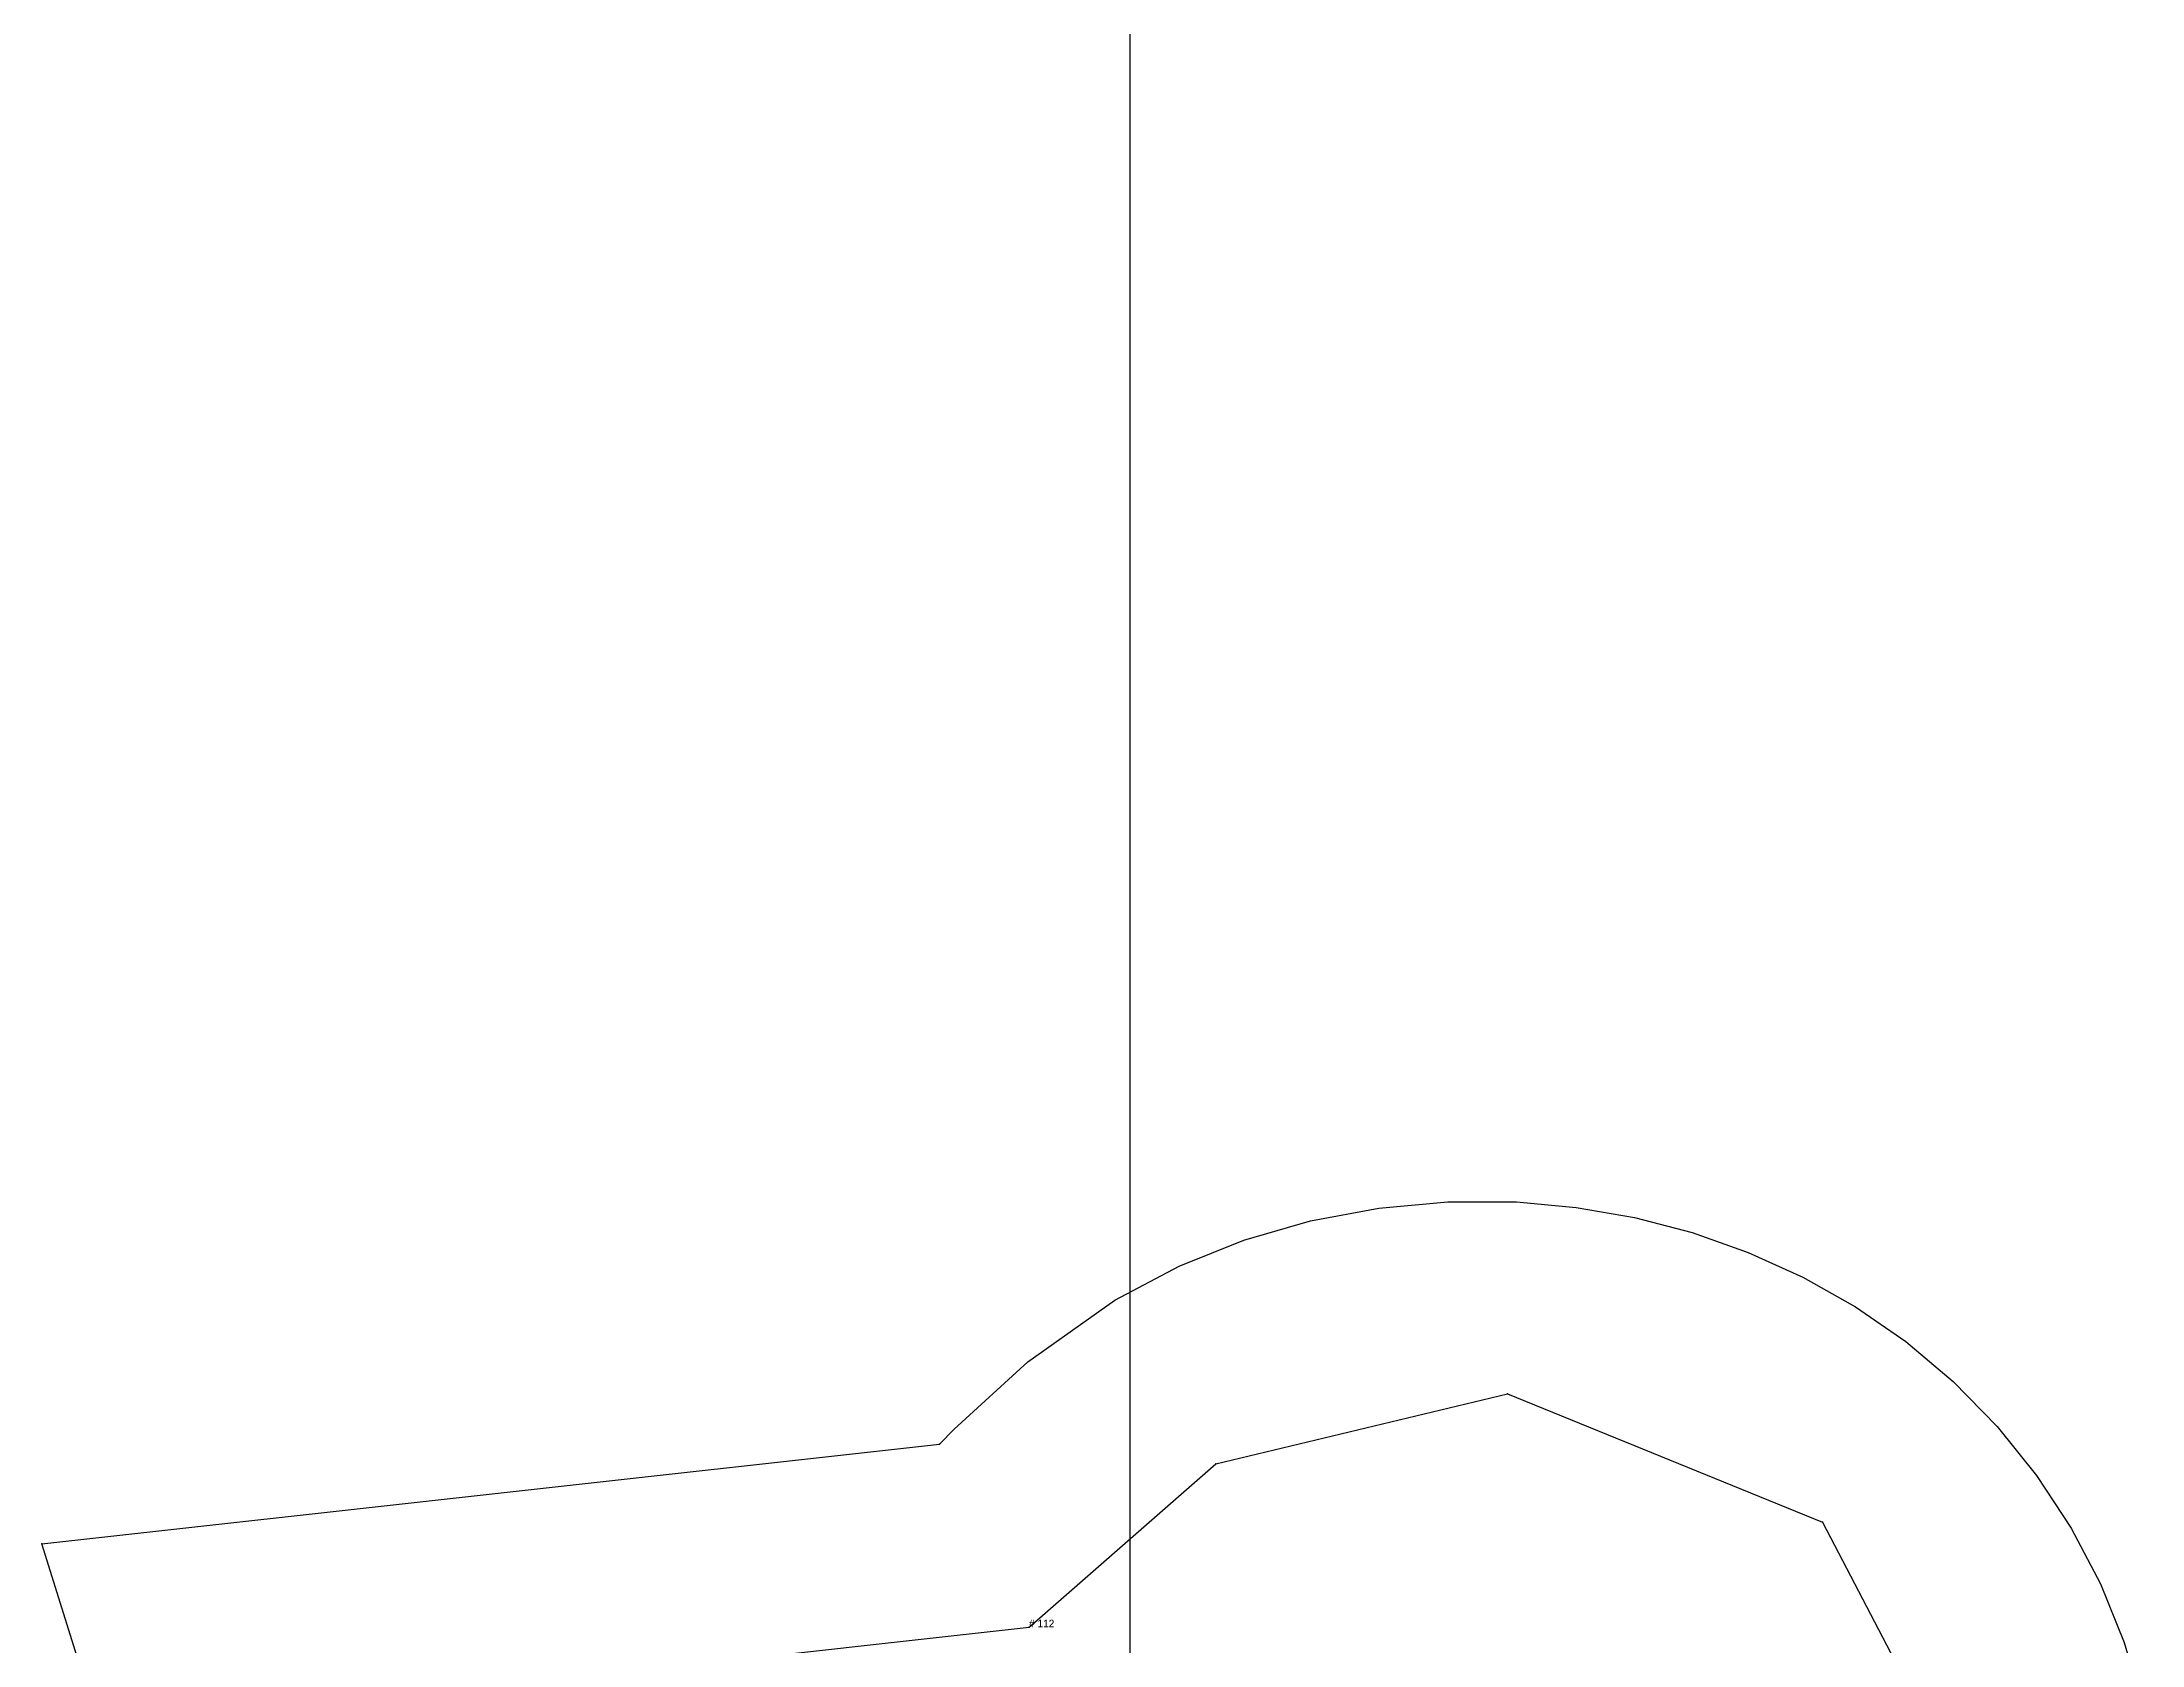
# Model space of a CAD drawing. Extents: x -200 to 162, y 0 to 712.
# Drawn here: x -67.7 to 1.8, y 483.8 to 536.8 of the extents above; entities that cross this region are included whole.
import ezdxf

# ---------------------------------------------------------------- set-up
doc = ezdxf.new("R2010")
doc.units = 0

# ---------------------------------------------------------------- blocks, each defined once
blk = doc.blocks.new('Pattern_2104556_M')
at = {"layer": '1'}
blk.add_lwpolyline([(-59.300674, 481.728729), (-35.026276, 484.428955), (-28.85437, 489.829346), (-19.210754, 492.143829), (-8.79567, 487.900635), (-4.166733, 479.028534), (-6.481201, 468.999176), (-13.424591, 462.055786), (-21.910965, 460.127075), (-28.85437, 461.670044), (-31.940323, 465.141724), (-53.15625, 462.055786)], close=True, dxfattribs=at)
at = {"layer": '14'}
blk.add_lwpolyline([(-57.602615, 454.992249), (-67.658333, 487.188232), (-67.658333, 487.188202), (-37.983582, 490.489136), (-37.505367, 490.97879), (-35.060287, 493.205475), (-32.191063, 495.248779), (-30.063501, 496.369812), (-27.922184, 497.22876), (-25.717604, 497.868103), (-23.465836, 498.291809), (-21.183361, 498.50061), (-18.908741, 498.492859), (-16.936684, 498.311462), (-15.006886, 497.973877), (-13.107033, 497.477966), (-11.247135, 496.822388), (-9.439417, 496.005066), (-7.696667, 495.023621), (-6.033997, 493.875366), (-4.469349, 492.559265), (-3.015121, 491.069458), (-1.713734, 489.446686), (-0.575485, 487.708862), (0.392391, 485.865662), (1.178974, 483.926392), (1.769882, 481.899963)], dxfattribs=at)
at = {"layer": '2'}
for p in [(-37.983582, 490.489136), (-37.983582, 490.489136), (-67.658333, 487.188232), (-67.658333, 487.188232), (-67.658333, 487.188202), (-67.658333, 487.188202), (-35.026276, 484.428955), (-35.026276, 484.428955)]:
    blk.add_point(p, dxfattribs=at)
at = {"layer": '3'}
for p in [(-19.210754, 492.143829), (-19.210754, 492.143829), (-28.85437, 489.829346), (-28.85437, 489.829346), (-8.79567, 487.900635), (-8.79567, 487.900635)]:
    blk.add_point(p, dxfattribs=at)
at = {"layer": '7'}
blk.add_line((-31.685394, 386.138336), (-31.685394, 566.138306), dxfattribs=at)
at = {"layer": '84'}
blk.add_lwpolyline([(-59.300674, 481.728729), (-35.026276, 484.428955), (-35.026276, 484.428955), (-28.85437, 489.829346), (-19.210754, 492.143829), (-8.79567, 487.900635), (-4.166733, 479.028534), (-6.481201, 468.999176), (-13.424591, 462.055786), (-21.910965, 460.127075), (-28.85437, 461.670044), (-31.940323, 465.141724), (-31.940323, 465.141724), (-53.15625, 462.055786), (-53.15625, 462.055786), (-59.300674, 481.728729)], close=True, dxfattribs=at)
at = {"layer": '1'}
blk.add_text('# 112', height=0.25, dxfattribs=at).set_placement((-35.026276, 484.428955))

msp = doc.modelspace()

# ---------------------------------------------------------------- block references
at = {"layer": '1'}
msp.add_blockref('Pattern_2104556_M', (0, 0), dxfattribs=at)

doc.saveas('drawing.dxf')
